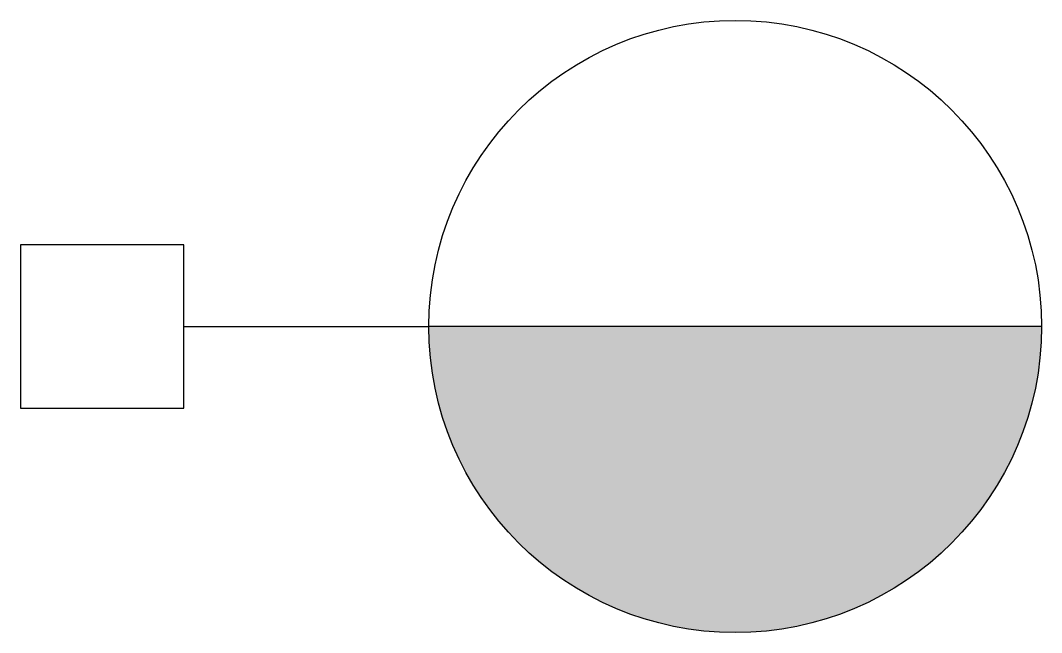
# Model space of a CAD drawing. Header units: millimetres. Extents: x -3111.634 to -3111.134, y 3732.856 to 3733.156.
import ezdxf

# ---------------------------------------------------------------- set-up
doc = ezdxf.new("R2010")
doc.units = ezdxf.units.MM
doc.header["$LTSCALE"] = 10
doc.layers.add('Ele_tomadas', color=2, linetype='Continuous')

msp = doc.modelspace()

# ---------------------------------------------------------------- hatches: boundary and pattern name
at = {"layer": 'Ele_tomadas'}
msp.add_hatch(color=1, dxfattribs=at).paths.add_polyline_path([(-3111.43357, 3733.00593, 0.414214), (-3111.28357, 3732.85593, 0.414214), (-3111.13357, 3733.00593)])

# ---------------------------------------------------------------- linework, layer by layer
at = {"layer": 'Ele_tomadas', "color": 4}
msp.add_line((-3111.55357, 3733.00593), (-3111.43357, 3733.00593), dxfattribs=at)
at = {"layer": 'Ele_tomadas', "color": 1}
msp.add_line((-3111.13357, 3733.00593), (-3111.43357, 3733.00593), dxfattribs=at)
at = {"layer": 'Ele_tomadas', "color": 3}
msp.add_lwpolyline([(-3111.63357, 3732.96593), (-3111.55357, 3732.96593), (-3111.55357, 3733.04593), (-3111.63357, 3733.04593)], close=True, dxfattribs=at)
at = {"layer": 'Ele_tomadas', "color": 3, "linetype": 'Continuous'}
msp.add_circle((-3111.28357, 3733.00593), 0.15, dxfattribs=at)

doc.saveas('drawing.dxf')
